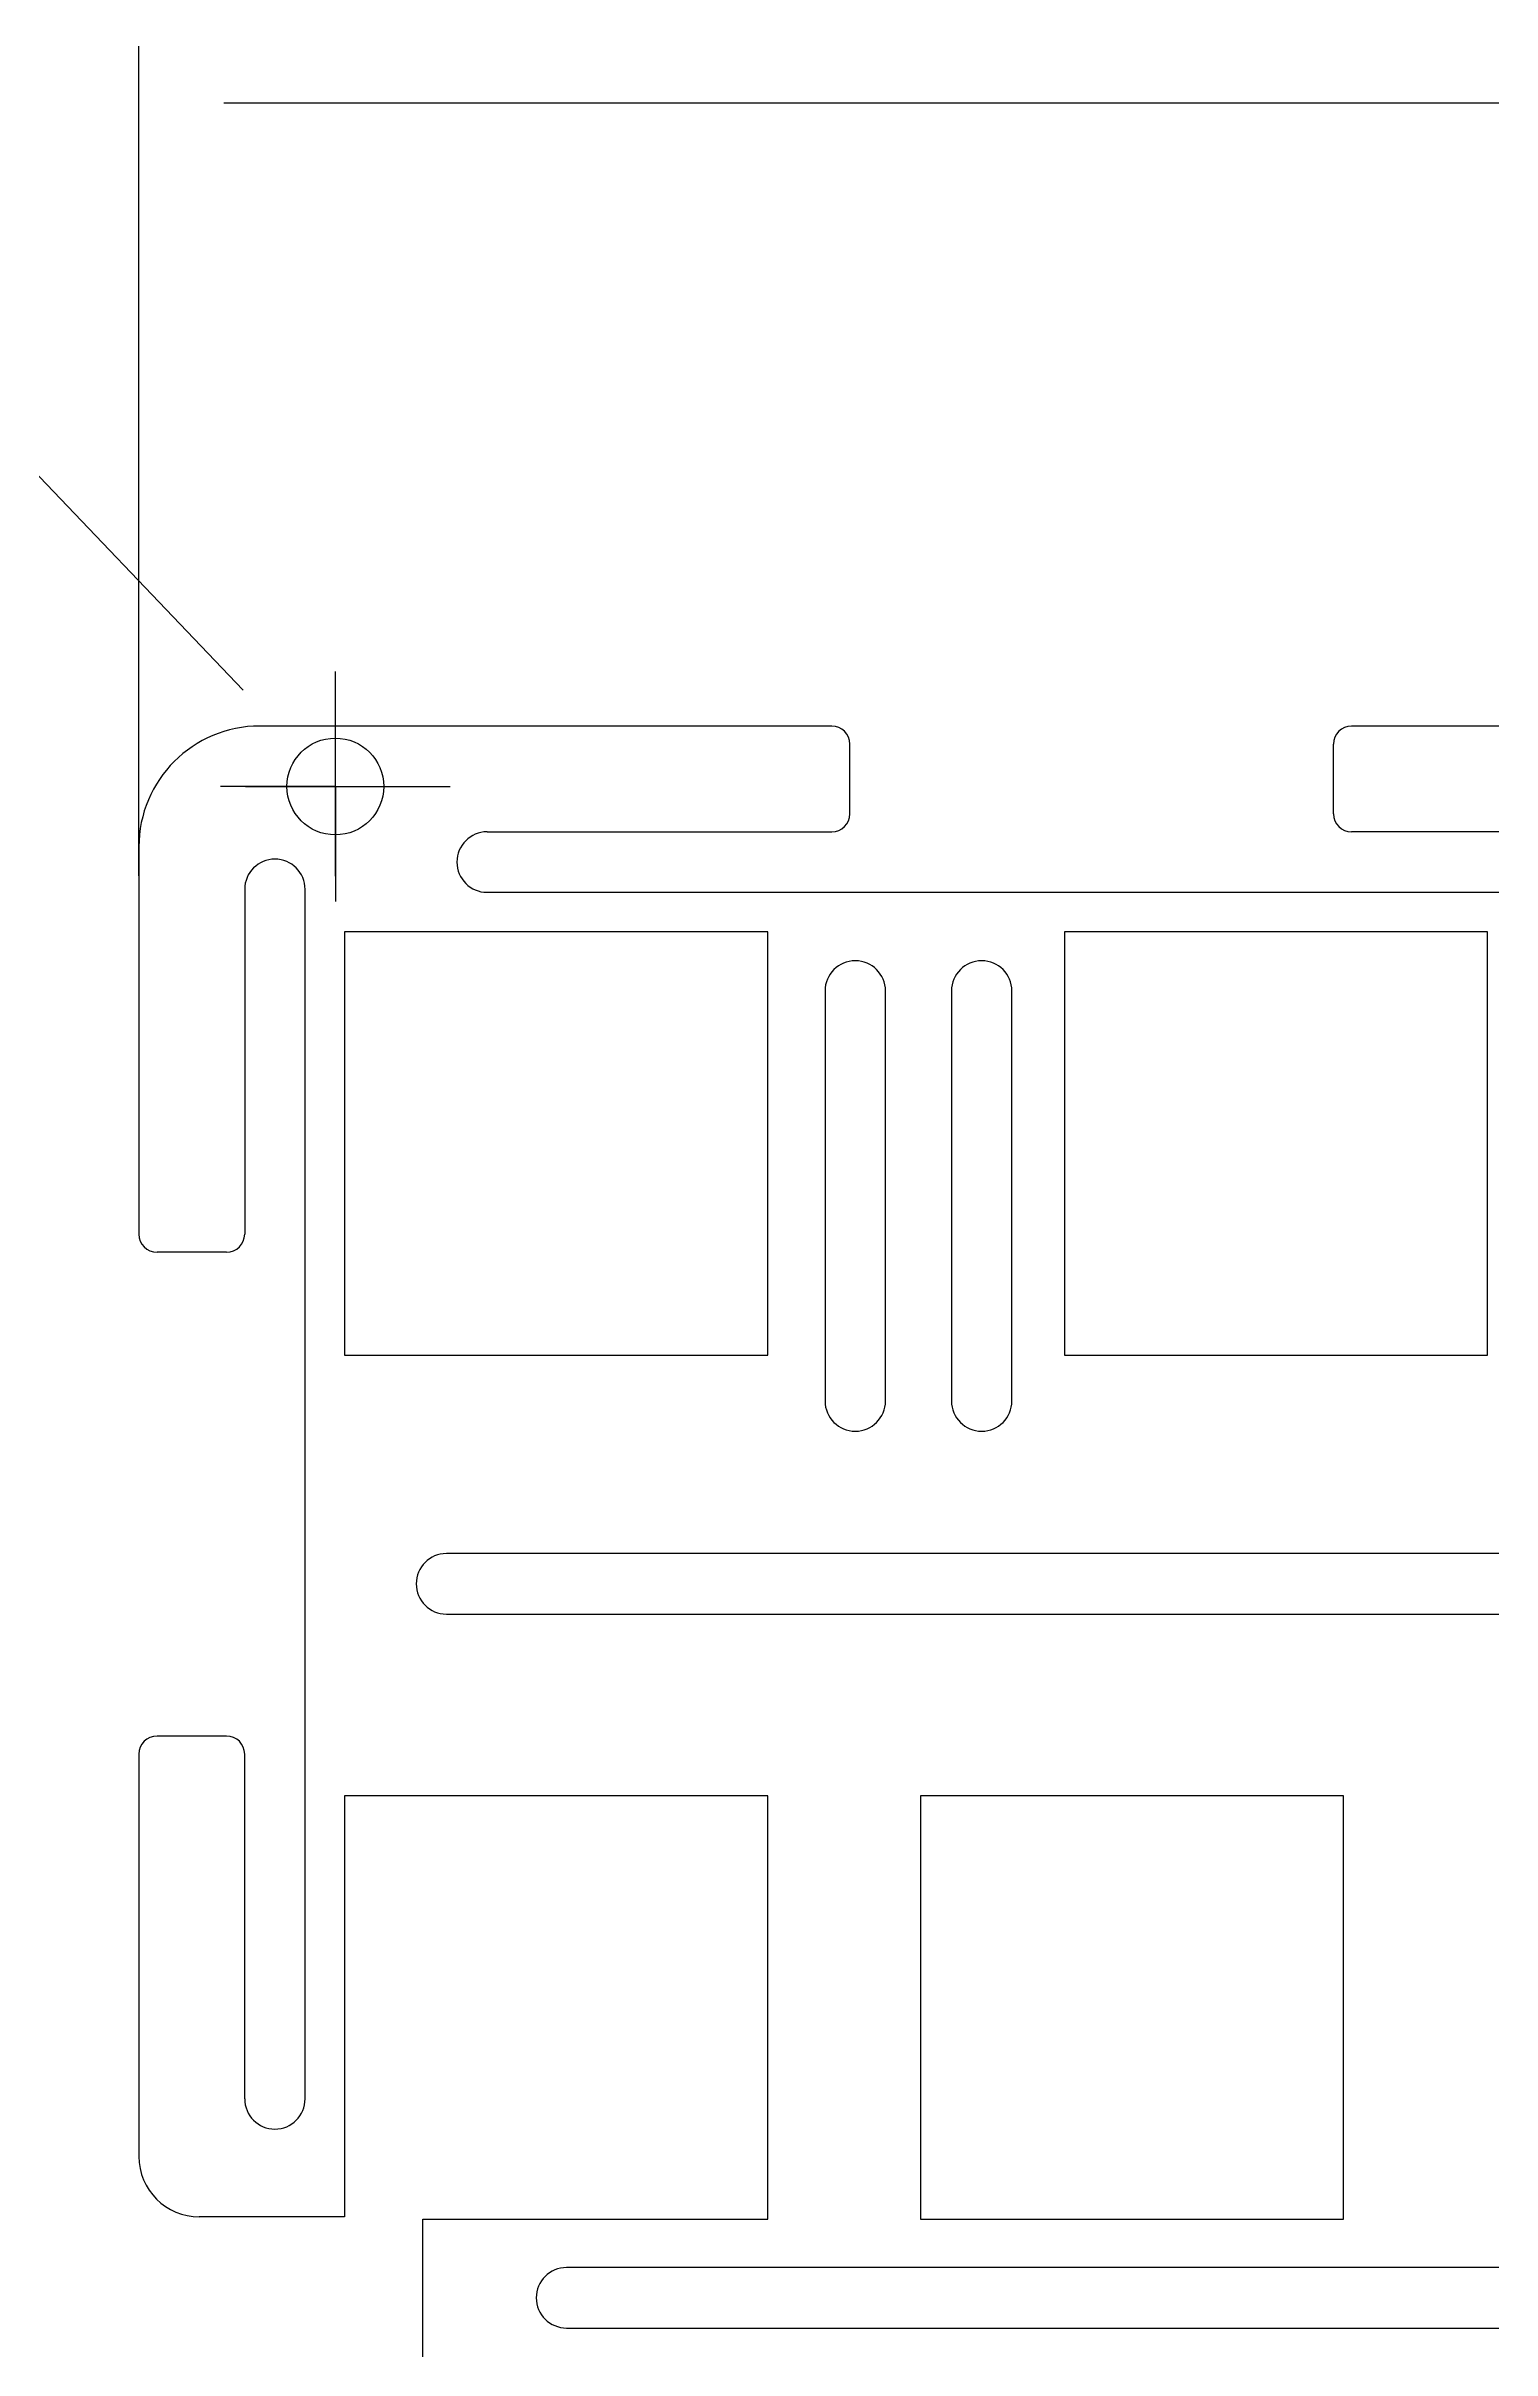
# Model space of a CAD drawing. Header units: millimetres. Extents: x -710 to -53, y 215 to 679.
# Drawn here: x -598.1 to -550.2, y 483.9 to 560.1 of the extents above; entities that cross this region are included whole.
import ezdxf

# ---------------------------------------------------------------- set-up
doc = ezdxf.new("R2010")
doc.units = ezdxf.units.MM
doc.header["$MEASUREMENT"] = 0
doc.layers.get('0').update_dxf_attribs({"lineweight": 0})
doc.layers.add('10', color=7, linetype='Continuous', lineweight=0)
doc.layers.add('标注线', color=7, linetype='Continuous', lineweight=0)

# ---------------------------------------------------------------- blocks, each defined once
blk = doc.blocks.new('Block_5')
at = {"color": 18, "lineweight": 25, "true_color": 0x000000}
for p, q in [((-594.989, 532.65), (-594.989, 560.096)), ((-592.176, 558.221), (-422.905, 558.221))]:
    blk.add_line(p, q, dxfattribs=at)
blk = doc.blocks.new('Block_9')
at = {"color": 18, "lineweight": 25, "true_color": 0x000000}
for p, q in [((-603.759, 548.637), (-600.946, 548.637)), ((-600.946, 548.637), (-591.538, 538.798)), ((-588.489, 532.639), (-588.489, 538.579)), ((-591.459, 535.609), (-585.519, 535.609))]:
    blk.add_line(p, q, dxfattribs=at)
at = {"insert": (-610.734, 547.465), "char_height": 0.2, "attachment_point": 7}
blk.add_mtext('\\C18;\\c0;\\FMyriad Pro|b0|i0|c1;\\H2.343751;\\W0.800000;∅3.2', dxfattribs=at)

msp = doc.modelspace()

# ---------------------------------------------------------------- linework, layer by layer
at = {"color": 18, "lineweight": 25, "true_color": 0x000000}
for p, q in [((-572.07, 537.609), (-590.989, 537.609)), ((-533.394, 537.609), (-554.87, 537.609)), ((-594.989, 533.609), (-594.989, 520.806)), ((-574.185, 530.804), (-588.184, 530.804)), ((-588.184, 530.804), (-588.184, 516.805)), ((-574.185, 516.805), (-574.185, 530.804)), ((-550.373, 530.804), (-564.372, 530.804)), ((-564.372, 530.804), (-564.372, 516.805)), ((-550.373, 516.805), (-550.373, 530.804)), ((-588.184, 516.805), (-574.185, 516.805)), ((-564.372, 516.805), (-550.373, 516.805)), ((-594.989, 503.606), (-594.989, 490.304)), ((-574.185, 502.229), (-588.184, 502.229)), ((-588.184, 502.229), (-588.184, 488.304)), ((-574.185, 488.23), (-574.185, 502.229)), ((-555.135, 502.229), (-569.134, 502.229)), ((-569.134, 502.229), (-569.134, 488.23)), ((-555.135, 488.23), (-555.135, 502.229)), ((-588.184, 488.304), (-592.989, 488.304)), ((-585.599, 483.104), (-585.599, 488.23)), ((-585.599, 488.23), (-574.185, 488.23)), ((-569.134, 488.23), (-555.135, 488.23))]:
    msp.add_line(p, q, dxfattribs=at)
msp.add_circle((-588.489, 535.609), 1.6, dxfattribs=at)
for points in [[(-590.989, 537.609), (-593.198, 537.609), (-594.989, 535.818), (-594.989, 533.609)], [(-594.989, 490.304), (-594.989, 489.2), (-594.093, 488.304), (-592.989, 488.304)]]:
    msp.add_open_spline(points, degree=3, dxfattribs=at)
at = {"layer": '10', "color": 18, "lineweight": 25, "true_color": 0x000000}
for p, q in [((-588.489, 538.109), (-588.489, 539.409)), ((-588.489, 535.609), (-588.489, 538.109)), ((-590.989, 535.609), (-592.289, 535.609)), ((-588.489, 535.609), (-590.989, 535.609)), ((-588.489, 535.609), (-588.489, 533.109)), ((-588.489, 535.609), (-585.989, 535.609)), ((-585.989, 535.609), (-584.689, 535.609)), ((-588.489, 533.109), (-588.489, 531.809))]:
    msp.add_line(p, q, dxfattribs=at)
at = {"layer": '标注线', "color": 18, "lineweight": 25, "true_color": 0x000000}
for p, q in [((-571.47, 534.709), (-571.47, 537.009)), ((-555.47, 534.709), (-555.47, 537.009)), ((-583.47, 534.109), (-572.07, 534.109)), ((-543.47, 534.109), (-554.87, 534.109)), ((-591.489, 532.206), (-591.489, 520.806)), ((-589.489, 492.206), (-589.489, 532.206)), ((-583.47, 532.109), (-543.47, 532.109)), ((-572.29, 528.846), (-572.29, 515.287)), ((-570.29, 515.287), (-570.29, 528.846)), ((-568.107, 528.846), (-568.107, 515.287)), ((-566.107, 515.287), (-566.107, 528.846)), ((-592.089, 520.206), (-594.389, 520.206)), ((-522.229, 510.239), (-584.815, 510.239)), ((-584.815, 508.239), (-522.229, 508.239)), ((-592.089, 504.206), (-594.389, 504.206)), ((-591.489, 492.206), (-591.489, 503.606)), ((-518.257, 486.627), (-580.843, 486.627)), ((-580.843, 484.627), (-518.257, 484.627))]:
    msp.add_line(p, q, dxfattribs=at)
for points in [[(-571.47, 537.009), (-571.47, 537.34), (-571.739, 537.609), (-572.07, 537.609)], [(-554.87, 537.609), (-555.202, 537.609), (-555.47, 537.34), (-555.47, 537.009)], [(-572.07, 534.109), (-571.739, 534.109), (-571.47, 534.377), (-571.47, 534.709)], [(-555.47, 534.709), (-555.47, 534.377), (-555.202, 534.109), (-554.87, 534.109)], [(-594.989, 520.806), (-594.989, 520.475), (-594.72, 520.206), (-594.389, 520.206)], [(-592.089, 520.206), (-591.757, 520.206), (-591.489, 520.475), (-591.489, 520.806)], [(-594.389, 504.206), (-594.72, 504.206), (-594.989, 503.938), (-594.989, 503.606)], [(-591.489, 503.606), (-591.489, 503.938), (-591.757, 504.206), (-592.089, 504.206)]]:
    msp.add_open_spline(points, degree=3, dxfattribs=at)
for points in [[(-583.47, 534.109), (-584.022, 534.109), (-584.47, 533.661), (-584.47, 533.109), (-584.47, 532.556), (-584.022, 532.109), (-583.47, 532.109)], [(-589.489, 532.206), (-589.489, 532.759), (-589.936, 533.206), (-590.489, 533.206), (-591.041, 533.206), (-591.489, 532.759), (-591.489, 532.206)], [(-570.29, 528.846), (-570.29, 529.399), (-570.738, 529.846), (-571.29, 529.846), (-571.842, 529.846), (-572.29, 529.399), (-572.29, 528.846)], [(-566.107, 528.846), (-566.107, 529.399), (-566.555, 529.846), (-567.107, 529.846), (-567.659, 529.846), (-568.107, 529.399), (-568.107, 528.846)], [(-572.29, 515.287), (-572.29, 514.735), (-571.842, 514.287), (-571.29, 514.287), (-570.738, 514.287), (-570.29, 514.735), (-570.29, 515.287)], [(-568.107, 515.287), (-568.107, 514.735), (-567.659, 514.287), (-567.107, 514.287), (-566.555, 514.287), (-566.107, 514.735), (-566.107, 515.287)], [(-584.815, 510.239), (-585.367, 510.239), (-585.815, 509.791), (-585.815, 509.239), (-585.815, 508.686), (-585.367, 508.239), (-584.815, 508.239)], [(-591.489, 492.206), (-591.489, 491.654), (-591.041, 491.206), (-590.489, 491.206), (-589.936, 491.206), (-589.489, 491.654), (-589.489, 492.206)], [(-580.843, 486.627), (-581.395, 486.627), (-581.843, 486.179), (-581.843, 485.627), (-581.843, 485.074), (-581.395, 484.627), (-580.843, 484.627)]]:
    msp.add_open_spline(points, degree=3, knots=[0, 0, 0, 0, 1, 1, 1, 2, 2, 2, 2], dxfattribs=at)

# ---------------------------------------------------------------- block references
for name in ['Block_5', 'Block_9']:
    msp.add_blockref(name, (0, 0))

doc.saveas('drawing.dxf')
